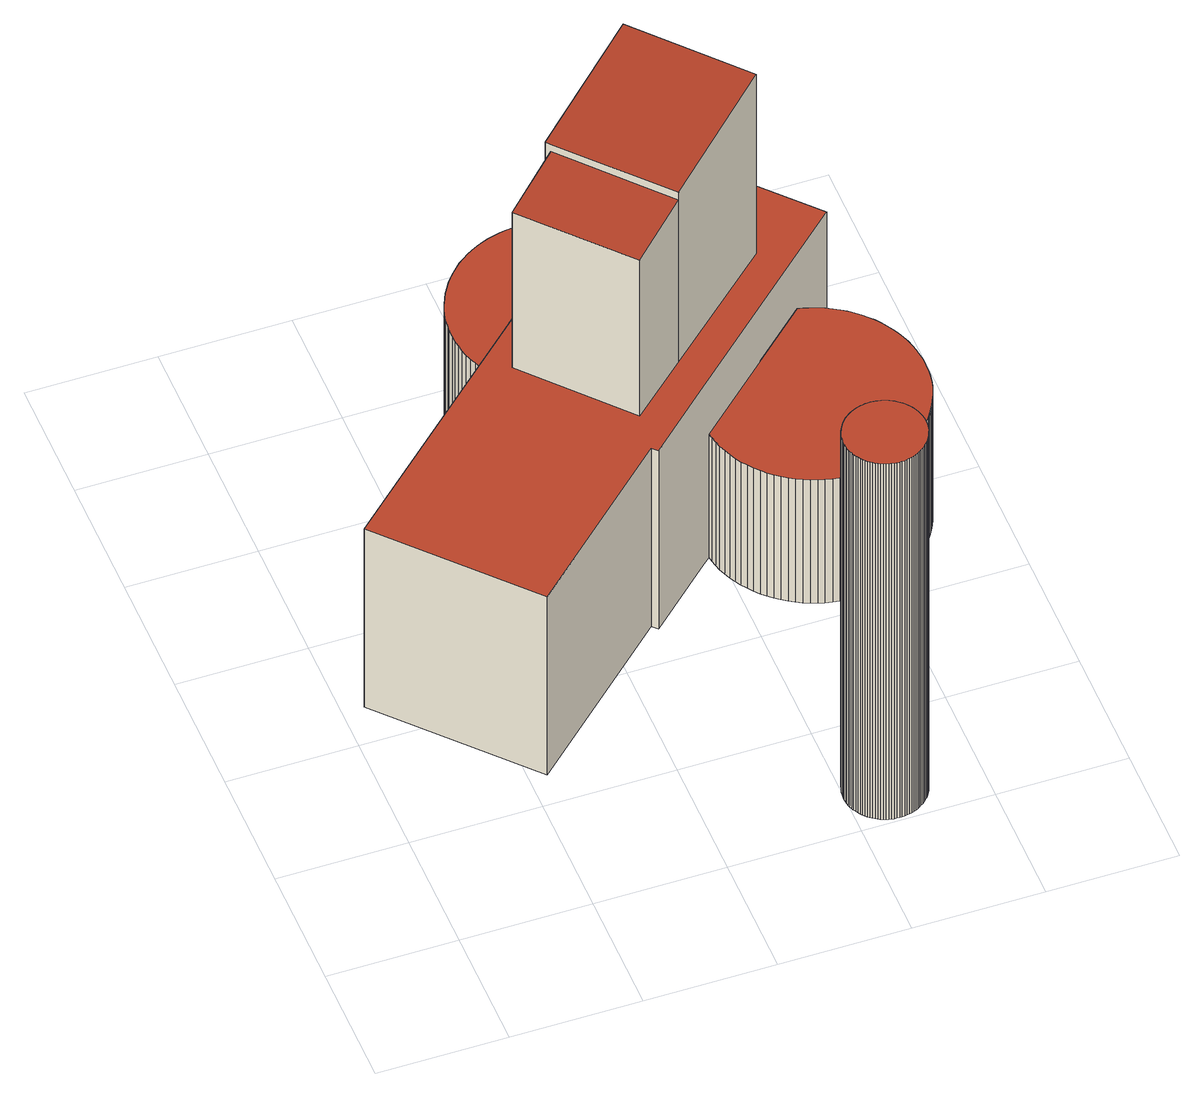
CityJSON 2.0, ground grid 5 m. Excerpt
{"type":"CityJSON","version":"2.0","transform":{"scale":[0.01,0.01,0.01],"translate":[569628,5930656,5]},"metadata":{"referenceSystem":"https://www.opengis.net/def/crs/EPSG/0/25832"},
"CityObjects":{
"building1":{"type":"Building","attributes":{"Grundfläche 2D":"153.856320","Grundhöhe NN":"5.949"},"geometry":[{"type":"Solid","lod":"3","boundaries":[[[[0,1,2,3,4]],[[5,6,7,8]],[[9,10,11,12,13,14,15,16,17,18,19,20],[21,22,23,24,25,26,27]],[[21,7,6,2,1,0,22]],[[24,3,2,6,25]],[[4,3,24,23]],[[23,22,0,4]],[[8,7,21,27]],[[5,8,27,26]],[[6,5,26,25]],[[20,19,28,29]],[[9,20,29,30]],[[31,32,12,11,10,9,30,33]],[[13,12,32,34]],[[35,36,37,38,18,17,16,15,14,13,34,39]],[[19,18,38,28]],[[38,37,36,35,39,34,32,31,33,30,29,28]]]],"semantics":{"surfaces":[{"type":"RoofSurface"},{"type":"WallSurface"},{"type":"GroundSurface"}],"values":[[0,0,0,1,1,1,1,1,1,1,1,1,1,1,1,1,2]]}}]},
"building2":{"type":"Building","attributes":{"Grundfläche 2D":"7.403449","Grundhöhe NN":"5.845"},"geometry":[{"type":"Solid","lod":"3","boundaries":[[[[40,41,42,43,44,45,46,47,48,49,50,51,52,53,54,55,56,57,58,59,60,61,62,63,64,65,66,67,68,69,70,71,72,73,74,75,76,77,78,79,80,81,82,83,84,85,86,87,88,89,90,91,92,93,94,95,96,97,98,99,100,101,102,103,104,105,106,107,108,109,110,111,112,113,114,115,116,117,118,119,120,121,122,123,124,125,126,127,128,129,130,131,132,133,134,135,136,137,138,139]],[[140,141,45,44]],[[141,142,46,45]],[[142,143,47,46]],[[143,144,48,47]],[[144,145,49,48]],[[145,146,50,49]],[[146,147,51,50]],[[147,148,52,51]],[[148,149,53,52]],[[150,140,44,43]],[[151,152,41,40]],[[152,153,42,41]],[[153,150,43,42]],[[149,154,54,53]],[[154,155,55,54]],[[155,156,56,55]],[[156,157,57,56]],[[157,158,58,57]],[[158,159,59,58]],[[159,160,60,59]],[[160,161,61,60]],[[161,162,62,61]],[[162,163,63,62]],[[163,164,64,63]],[[164,165,65,64]],[[165,166,66,65]],[[166,167,67,66]],[[167,168,68,67]],[[168,169,69,68]],[[169,170,70,69]],[[170,171,71,70]],[[171,172,72,71]],[[172,173,73,72]],[[173,174,74,73]],[[174,175,75,74]],[[175,176,76,75]],[[176,177,77,76]],[[177,178,78,77]],[[178,179,79,78]],[[179,180,80,79]],[[180,181,81,80]],[[181,182,82,81]],[[182,183,83,82]],[[183,184,84,83]],[[184,185,85,84]],[[185,186,86,85]],[[186,187,87,86]],[[187,188,88,87]],[[188,189,89,88]],[[189,190,90,89]],[[190,191,91,90]],[[191,192,92,91]],[[192,193,93,92]],[[193,194,94,93]],[[194,195,95,94]],[[195,196,96,95]],[[196,197,97,96]],[[197,198,98,97]],[[198,199,99,98]],[[199,200,100,99]],[[200,201,101,100]],[[201,202,102,101]],[[202,203,103,102]],[[203,204,104,103]],[[204,205,105,104]],[[205,206,106,105]],[[206,207,107,106]],[[207,208,108,107]],[[208,209,109,108]],[[209,210,110,109]],[[210,211,111,110]],[[211,212,112,111]],[[212,213,113,112]],[[213,214,114,113]],[[214,215,115,114]],[[215,216,116,115]],[[216,217,117,116]],[[217,218,118,117]],[[218,219,119,118]],[[219,220,120,119]],[[220,221,121,120]],[[221,222,122,121]],[[222,223,123,122]],[[223,224,124,123]],[[224,225,125,124]],[[225,226,126,125]],[[226,227,127,126]],[[227,228,128,127]],[[228,229,129,128]],[[229,230,130,129]],[[230,231,131,130]],[[231,232,132,131]],[[232,233,133,132]],[[233,234,134,133]],[[234,235,135,134]],[[235,236,136,135]],[[236,237,137,136]],[[237,238,138,137]],[[238,239,139,138]],[[239,151,40,139]],[[237,236,235,234,233,232,231,230,229,228,227,226,225,224,223,222,221,220,219,218,217,216,215,214,213,212,211,210,209,208,207,206,205,204,203,202,201,200,199,198,197,196,195,194,193,192,191,190,189,188,187,186,185,184,183,182,181,180,179,178,177,176,175,174,173,172,171,170,169,168,167,166,165,164,163,162,161,160,159,158,157,156,155,154,149,148,147,146,145,144,143,142,141,140,150,153,152,151,239,238]]]],"semantics":{"surfaces":[{"type":"RoofSurface"},{"type":"WallSurface"},{"type":"GroundSurface"}],"values":[[0,1,1,1,1,1,1,1,1,1,1,1,1,1,1,1,1,1,1,1,1,1,1,1,1,1,1,1,1,1,1,1,1,1,1,1,1,1,1,1,1,1,1,1,1,1,1,1,1,1,1,1,1,1,1,1,1,1,1,1,1,1,1,1,1,1,1,1,1,1,1,1,1,1,1,1,1,1,1,1,1,1,1,1,1,1,1,1,1,1,1,1,1,1,1,1,1,1,1,1,1,2]]}}]},
"building3":{"type":"Building","attributes":{"Grundfläche 2D":"54.105885","Grundhöhe NN":"5.974"},"geometry":[{"type":"Solid","lod":"3","boundaries":[[[[240,241,242,243,244,245,246,247,248,249,250,251,252,253,254,255,256,257,258,259,260,261,262,263,264,265,266,267,268,269,270,271,272,273,274,275,276,277,278,279,280,281,282,283,284,285,286,287,288,289,290,291,292,293,294,295,296,297]],[[298,299,248,247]],[[299,300,249,248]],[[300,301,250,249]],[[301,302,251,250]],[[302,303,252,251]],[[303,304,253,252]],[[304,305,254,253]],[[305,306,255,254]],[[307,298,247,246]],[[306,308,256,255]],[[308,309,257,256]],[[309,310,258,257]],[[310,311,259,258]],[[311,312,260,259]],[[312,313,261,260]],[[313,314,262,261]],[[314,315,263,262]],[[315,316,264,263]],[[316,317,265,264]],[[317,318,266,265]],[[318,319,267,266]],[[319,320,268,267]],[[320,321,269,268]],[[321,322,270,269]],[[322,323,271,270]],[[323,324,272,271]],[[324,325,273,272]],[[325,326,274,273]],[[326,327,275,274]],[[327,328,276,275]],[[328,329,277,276]],[[329,330,278,277]],[[330,331,279,278]],[[331,332,280,279]],[[332,333,281,280]],[[333,334,282,281]],[[334,335,283,282]],[[335,336,284,283]],[[336,337,285,284]],[[337,338,286,285]],[[338,339,287,286]],[[339,340,288,287]],[[340,341,289,288]],[[341,342,290,289]],[[342,343,291,290]],[[343,344,292,291]],[[344,345,293,292]],[[345,346,294,293]],[[346,347,295,294]],[[347,348,296,295]],[[348,349,297,296]],[[349,350,240,297]],[[350,351,241,240]],[[351,352,242,241]],[[352,353,243,242]],[[353,354,244,243]],[[354,355,245,244]],[[355,307,246,245]],[[347,346,345,344,343,342,341,340,339,338,337,336,335,334,333,332,331,330,329,328,327,326,325,324,323,322,321,320,319,318,317,316,315,314,313,312,311,310,309,308,306,305,304,303,302,301,300,299,298,307,355,354,353,352,351,350,349,348]]]],"semantics":{"surfaces":[{"type":"RoofSurface"},{"type":"WallSurface"},{"type":"GroundSurface"}],"values":[[0,1,1,1,1,1,1,1,1,1,1,1,1,1,1,1,1,1,1,1,1,1,1,1,1,1,1,1,1,1,1,1,1,1,1,1,1,1,1,1,1,1,1,1,1,1,1,1,1,1,1,1,1,1,1,1,1,1,1,2]]}}]},
"building4":{"type":"Building","attributes":{"Grundfläche 2D":"45.745260","Grundhöhe NN":"5.983"},"geometry":[{"type":"Solid","lod":"3","boundaries":[[[[356,357,358,359,360,361,362,363,364,365,366,367,368,369,370,371,372,373,374,375,376,377,378,379,380,381,382,383,384,385,386,387,388,389,390,391,392,393,394,395,396,397,398,399,400,401,402,403,404,405,406,407,408,409,410,411,412,413,414,415,416,417,418,419,420,421,422,423,424,425,426]],[[427,428,364,363]],[[428,429,365,364]],[[429,430,366,365]],[[430,431,367,366]],[[431,432,368,367]],[[432,433,369,368]],[[433,434,370,369]],[[434,435,371,370]],[[435,436,372,371]],[[436,437,373,372]],[[437,438,374,373]],[[438,439,375,374]],[[439,440,376,375]],[[440,441,377,376]],[[441,442,378,377]],[[442,443,379,378]],[[443,444,380,379]],[[444,445,381,380]],[[445,446,382,381]],[[446,447,383,382]],[[447,448,384,383]],[[448,449,385,384]],[[449,450,386,385]],[[450,451,387,386]],[[451,452,388,387]],[[452,453,389,388]],[[453,454,390,389]],[[454,455,391,390]],[[455,456,392,391]],[[456,457,393,392]],[[457,458,394,393]],[[458,459,395,394]],[[459,460,396,395]],[[460,461,397,396]],[[461,462,398,397]],[[462,463,399,398]],[[463,464,400,399]],[[464,465,401,400]],[[465,466,402,401]],[[466,467,403,402]],[[467,468,404,403]],[[468,469,405,404]],[[469,470,406,405]],[[470,471,407,406]],[[471,472,408,407]],[[472,473,409,408]],[[473,474,410,409]],[[474,475,411,410]],[[475,476,412,411]],[[476,477,413,412]],[[477,478,414,413]],[[478,479,415,414]],[[479,480,416,415]],[[480,481,417,416]],[[481,482,418,417]],[[482,483,419,418]],[[483,484,420,419]],[[484,485,421,420]],[[485,486,422,421]],[[486,487,423,422]],[[487,488,424,423]],[[488,489,425,424]],[[489,490,426,425]],[[490,491,356,426]],[[491,492,357,356]],[[492,493,358,357]],[[493,494,359,358]],[[494,495,360,359]],[[496,427,363,362]],[[495,497,361,360]],[[497,496,362,361]],[[488,487,486,485,484,483,482,481,480,479,478,477,476,475,474,473,472,471,470,469,468,467,466,465,464,463,462,461,460,459,458,457,456,455,454,453,452,451,450,449,448,447,446,445,444,443,442,441,440,439,438,437,436,435,434,433,432,431,430,429,428,427,496,497,495,494,493,492,491,490,489]]]],"semantics":{"surfaces":[{"type":"RoofSurface"},{"type":"WallSurface"},{"type":"GroundSurface"}],"values":[[0,1,1,1,1,1,1,1,1,1,1,1,1,1,1,1,1,1,1,1,1,1,1,1,1,1,1,1,1,1,1,1,1,1,1,1,1,1,1,1,1,1,1,1,1,1,1,1,1,1,1,1,1,1,1,1,1,1,1,1,1,1,1,1,1,1,1,1,1,1,1,1,2]]}}]}
},
"vertices":[
[1039,1920,1853],[1054,1903,1853],[1391,1529,1853],[1827,1922,1903],[1476,2313,1903],[1171,1331,1784],[1391,1529,1816],[1054,1903,1816],[835,1705,1784],[1173,1149,997],[1431,1386,997],[1458,1410,997],[2127,2022,997],[1625,2571,997],[1503,2460,997],[1500,2457,997],[899,1908,997],[895,1904,997],[78,1157,997],[562,627,997],[1154,1169,997],[1054,1903,997],[1039,1920,997],[1476,2313,997],[1827,1922,997],[1391,1529,997],[1171,1331,997],[835,1705,997],[562,627,95],[1154,1169,95],[1173,1149,95],[1458,1410,95],[2127,2022,95],[1431,1386,95],[1625,2571,95],[1500,2457,95],[899,1908,95],[895,1904,95],[78,1157,95],[1503,2460,95],
[1596,311,1884],[1587,307,1884],[1579,303,1884],[1570,298,1884],[1562,293,1884],[1554,287,1884],[1547,281,1884],[1540,275,1884],[1533,267,1884],[1527,260,1884],[1522,252,1884],[1517,244,1884],[1512,235,1884],[1508,226,1884],[1505,217,1884],[1502,208,1884],[1499,199,1884],[1498,189,1884],[1497,180,1884],[1496,170,1884],[1496,161,1884],[1497,151,1884],[1498,141,1884],[1500,132,1884],[1503,123,1884],[1506,113,1884],[1509,105,1884],[1514,96,1884],[1518,88,1884],[1524,79,1884],[1529,72,1884],[1536,64,1884],[1542,57,1884],[1549,51,1884],[1557,45,1884],[1565,39,1884],[1573,34,1884],[1581,29,1884],[1590,25,1884],[1599,22,1884],[1608,19,1884],[1618,17,1884],[1627,15,1884],[1637,14,1884],[1647,13,1884],[1656,14,1884],[1666,14,1884],[1675,16,1884],[1685,18,1884],[1694,20,1884],[1703,23,1884],[1712,27,1884],[1721,31,1884],[1729,36,1884],[1737,41,1884],[1745,47,1884],[1753,53,1884],[1759,60,1884],[1766,67,1884],[1772,74,1884],[1778,82,1884],[1783,90,1884],[1787,99,1884],[1791,108,1884],[1795,117,1884],[1798,126,1884],[1800,135,1884],[1802,145,1884],[1803,154,1884],[1803,164,1884],[1803,174,1884],[1803,183,1884],[1801,193,1884],[1799,202,1884],[1797,212,1884],[1794,221,1884],[1790,230,1884],[1786,238,1884],[1781,247,1884],[1776,255,1884],[1770,262,1884],[1764,270,1884],[1757,277,1884],[1750,283,1884],[1743,289,1884],[1735,295,1884],[1727,300,1884],[1718,305,1884],[1709,309,1884],[1700,312,1884],[1691,315,1884],[1682,317,1884],[1672,319,1884],[1663,320,1884],[1653,321,1884],[1643,321,1884],[1634,320,1884],[1624,318,1884],[1615,317,1884],[1605,314,1884],[1562,293,84],[1554,287,84],[1547,281,84],[1540,275,84],[1533,267,84],[1527,260,84],[1522,252,84],[1517,244,84],[1512,235,84],[1508,226,84],[1570,298,84],[1596,311,84],[1587,307,84],[1579,303,84],[1505,217,84],[1502,208,84],[1499,199,84],[1498,189,84],[1497,180,84],[1496,170,84],[1496,161,84],[1497,151,84],[1498,141,84],[1500,132,84],[1503,123,84],[1506,113,84],[1509,105,84],[1514,96,84],[1518,88,84],[1524,79,84],[1529,72,84],[1536,64,84],[1542,57,84],[1549,51,84],[1557,45,84],[1565,39,84],[1573,34,84],[1581,29,84],[1590,25,84],[1599,22,84],[1608,19,84],[1618,17,84],[1627,15,84],[1637,14,84],[1647,13,84],[1656,14,84],[1666,14,84],[1675,16,84],[1685,18,84],[1694,20,84],[1703,23,84],[1712,27,84],[1721,31,84],[1729,36,84],[1737,41,84],[1745,47,84],[1753,53,84],[1759,60,84],[1766,67,84],[1772,74,84],[1778,82,84],[1783,90,84],[1787,99,84],[1791,108,84],[1795,117,84],[1798,126,84],[1800,135,84],[1802,145,84],[1803,154,84],[1803,164,84],[1803,174,84],[1803,183,84],[1801,193,84],[1799,202,84],[1797,212,84],[1794,221,84],[1790,230,84],[1786,238,84],[1781,247,84],[1776,255,84],[1770,262,84],[1764,270,84],[1757,277,84],[1750,283,84],[1743,289,84],[1735,295,84],[1727,300,84],[1718,305,84],[1709,309,84],[1700,312,84],[1691,315,84],[1682,317,84],[1672,319,84],[1663,320,84],[1653,321,84],[1643,321,84],[1634,320,84],[1624,318,84],[1615,317,84],[1605,314,84],
[1042,1781,710],[1200,1750,710],[1359,1781,710],[1493,1871,710],[1583,2005,710],[1615,2164,710],[1583,2323,710],[1503,2460,710],[1499,2465,710],[1481,2483,710],[1461,2500,710],[1441,2516,710],[1419,2530,710],[1397,2543,710],[1373,2555,710],[1350,2565,710],[1325,2574,710],[1300,2581,710],[1275,2586,710],[1249,2590,710],[1223,2592,710],[1198,2593,710],[1172,2592,710],[1146,2589,710],[1120,2585,710],[1095,2579,710],[1070,2572,710],[1046,2563,710],[1022,2553,710],[999,2541,710],[977,2528,710],[956,2513,710],[935,2497,710],[916,2479,710],[898,2461,710],[881,2442,710],[865,2421,710],[851,2399,710],[837,2377,710],[826,2354,710],[816,2330,710],[807,2306,710],[800,2281,710],[794,2255,710],[791,2230,710],[788,2204,710],[788,2178,710],[789,2152,710],[791,2126,710],[795,2101,710],[801,2075,710],[809,2051,710],[818,2026,710],[828,2003,710],[840,1980,710],[853,1957,710],[868,1936,710],[907,1871,710],[1503,2460,97],[1499,2465,97],[1481,2483,97],[1461,2500,97],[1441,2516,97],[1419,2530,97],[1397,2543,97],[1373,2555,97],[1350,2565,97],[1583,2323,97],[1325,2574,97],[1300,2581,97],[1275,2586,97],[1249,2590,97],[1223,2592,97],[1198,2593,97],[1172,2592,97],[1146,2589,97],[1120,2585,97],[1095,2579,97],[1070,2572,97],[1046,2563,97],[1022,2553,97],[999,2541,97],[977,2528,97],[956,2513,97],[935,2497,97],[916,2479,97],[898,2461,97],[881,2442,97],[865,2421,97],[851,2399,97],[837,2377,97],[826,2354,97],[816,2330,97],[807,2306,97],[800,2281,97],[794,2255,97],[791,2230,97],[788,2204,97],[788,2178,97],[789,2152,97],[791,2126,97],[795,2101,97],[801,2075,97],[809,2051,97],[818,2026,97],[828,2003,97],[840,1980,97],[853,1957,97],[868,1936,97],[907,1871,97],[1042,1781,97],[1200,1750,97],[1359,1781,97],[1493,1871,97],[1583,2005,97],[1615,2164,97],
[2119,1795,722],[2097,1810,722],[2075,1823,722],[2052,1836,722],[2028,1846,722],[2004,1855,722],[1979,1863,722],[1959,1868,722],[1458,1410,722],[1461,1390,722],[1467,1365,722],[1473,1339,722],[1482,1315,722],[1492,1291,722],[1504,1267,722],[1516,1245,722],[1531,1223,722],[1546,1202,722],[1564,1182,722],[1582,1164,722],[1601,1146,722],[1621,1130,722],[1643,1115,722],[1665,1101,722],[1688,1089,722],[1712,1079,722],[1736,1069,722],[1761,1062,722],[1787,1056,722],[1812,1051,722],[1838,1049,722],[1864,1047,722],[1890,1048,722],[1916,1050,722],[1942,1054,722],[1968,1059,722],[1993,1066,722],[2018,1074,722],[2042,1084,722],[2065,1096,722],[2088,1109,722],[2109,1123,722],[2130,1139,722],[2150,1156,722],[2169,1174,722],[2186,1193,722],[2202,1214,722],[2217,1235,722],[2231,1258,722],[2243,1280,722],[2254,1304,722],[2263,1329,722],[2271,1354,722],[2277,1379,722],[2281,1405,722],[2284,1431,722],[2285,1457,722],[2285,1483,722],[2282,1509,722],[2279,1535,722],[2273,1560,722],[2267,1585,722],[2258,1610,722],[2248,1634,722],[2236,1657,722],[2223,1680,722],[2209,1702,722],[2193,1723,722],[2176,1742,722],[2158,1761,722],[2139,1779,722],[1959,1868,98],[1458,1410,98],[1461,1390,98],[1467,1365,98],[1473,1339,98],[1482,1315,98],[1492,1291,98],[1504,1267,98],[1516,1245,98],[1531,1223,98],[1546,1202,98],[1564,1182,98],[1582,1164,98],[1601,1146,98],[1621,1130,98],[1643,1115,98],[1665,1101,98],[1688,1089,98],[1712,1079,98],[1736,1069,98],[1761,1062,98],[1787,1056,98],[1812,1051,98],[1838,1049,98],[1864,1047,98],[1890,1048,98],[1916,1050,98],[1942,1054,98],[1968,1059,98],[1993,1066,98],[2018,1074,98],[2042,1084,98],[2065,1096,98],[2088,1109,98],[2109,1123,98],[2130,1139,98],[2150,1156,98],[2169,1174,98],[2186,1193,98],[2202,1214,98],[2217,1235,98],[2231,1258,98],[2243,1280,98],[2254,1304,98],[2263,1329,98],[2271,1354,98],[2277,1379,98],[2281,1405,98],[2284,1431,98],[2285,1457,98],[2285,1483,98],[2282,1509,98],[2279,1535,98],[2273,1560,98],[2267,1585,98],[2258,1610,98],[2248,1634,98],[2236,1657,98],[2223,1680,98],[2209,1702,98],[2193,1723,98],[2176,1742,98],[2158,1761,98],[2139,1779,98],[2119,1795,98],[2097,1810,98],[2075,1823,98],[2052,1836,98],[2028,1846,98],[1979,1863,98],[2004,1855,98]
]}
